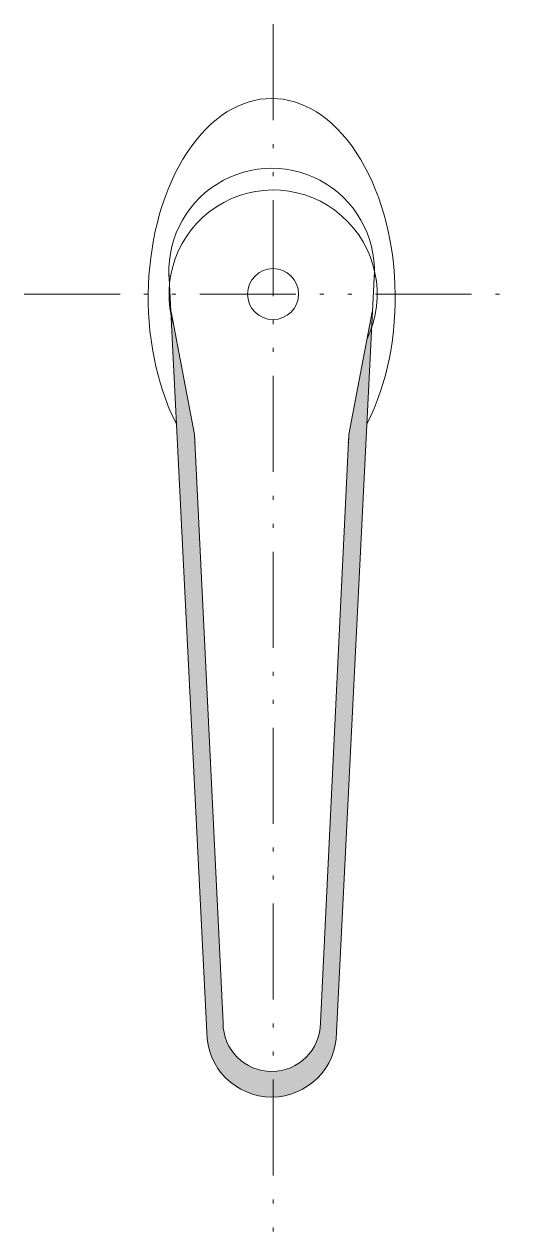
# Model space of a CAD drawing. Header units: inches. Extents: x 0 to 62, y 0 to 151.
import ezdxf

# ---------------------------------------------------------------- set-up
doc = ezdxf.new("R2010")
doc.units = ezdxf.units.IN
doc.linetypes.add('ACAD_ISO12W100', pattern=[22, 12, -3, 0.5, -3, 0.5, -3])
doc.layers.add('Layer1', color=7, linetype='Continuous', lineweight=25)

# ---------------------------------------------------------------- blocks, each defined once
blk = doc.blocks.new('Khoa-A-D1')
at = {"layer": 'Layer1', "lineweight": 5}
blk.add_hatch(color=4, dxfattribs=at).paths.add_polyline_path([(12.71, -0.82), (9.74, -16.33, -0.024185), (9.7, -17.27), (6.18, -89.93, -1), (-6, -89.93), (-9.51, -17.27, -0.024185), (-9.56, -16.33), (-12.53, -0.82), (-8.02, -91.1, 1), (8.21, -91.1)])
at = {"layer": 'Layer1', "color": 6, "linetype": 'ACAD_ISO12W100', "lineweight": 5}
for p, q in [((0.26, 34.98), (0.26, -116.2)), ((-30.9, 1.22), (30.9, 1.22))]:
    blk.add_line(p, q, dxfattribs=at)
at = {"layer": 'Layer1', "color": 94, "lineweight": 5}
for p, q in [((-12.77, 4.09), (-8.02, -91.1)), ((-9.56, -16.33), (-6, -89.93))]:
    blk.add_line(p, q, dxfattribs=at)
at = {"layer": 'Layer1', "color": 4, "lineweight": 5}
for p, q in [((12.96, 4.09), (8.21, -91.1)), ((9.74, -16.33), (6.18, -89.93))]:
    blk.add_line(p, q, dxfattribs=at)
at = {"layer": 'Layer1', "color": 5, "lineweight": 5}
for p, q in [((-9.56, -16.33), (-12.49, -1.01)), ((9.74, -16.33), (12.68, -1.01))]:
    blk.add_line(p, q, dxfattribs=at)
at = {"layer": 'Layer1', "color": 3, "lineweight": 5}
blk.add_circle((0.26, 1.22), 3.19, dxfattribs=at)
at = {"layer": 'Layer1', "color": 187, "lineweight": 5}
blk.add_arc((0.09, 4.09), 12.87, 353.707, 186.293, dxfattribs=at)
at = {"layer": 'Layer1', "color": 4, "lineweight": 5}
for centre, radius, start, end in [((0.26, 1.22), 13.03, 334.6001, 197.238), ((0.09, -89.93), 6.09, 180, 360), ((0.09, -91.1), 8.12, 180, 360)]:
    blk.add_arc(centre, radius, start, end, dxfattribs=at)
at = {"layer": 'Layer1', "color": 5, "lineweight": 5}
for start, end in [(180, 186.293), (353.707, 0)]:
    blk.add_arc((0.09, -16.33), 9.65, start, end, dxfattribs=at)
at = {"layer": 'Layer1', "color": 133, "lineweight": 5}
blk.add_ellipse((0.09, 0.8), major_axis=(0, 24.89), ratio=0.620937, start_param=4.021524, end_param=8.545043, dxfattribs=at)

msp = doc.modelspace()

# ---------------------------------------------------------------- block references
msp.add_blockref('Khoa-A-D1', (30.9, 116.2))

doc.saveas('drawing.dxf')
